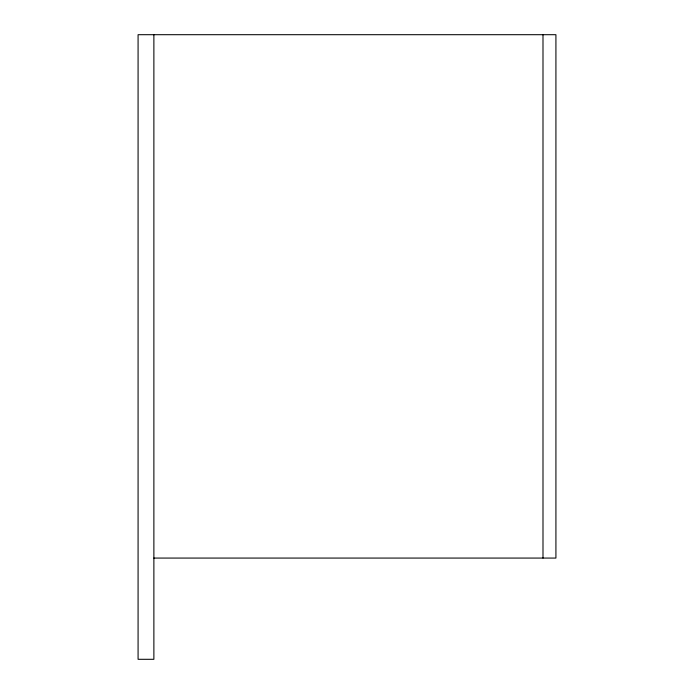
<?xml version="1.0" encoding="UTF-8"?>
<svg xmlns="http://www.w3.org/2000/svg" width="694" height="694" viewBox="0 0 694 694"><rect width="100%" height="100%" fill="white"/><g stroke="black" fill="none" stroke-linecap="round" stroke-linejoin="round"><path stroke-width="1.04" d="M153.877 558.071L555.92 558.071L555.92 34.7L138.08 34.7L138.08 659.3L153.877 659.3L153.877 34.7M542.994 34.7L542.994 558.071"/></g></svg>
